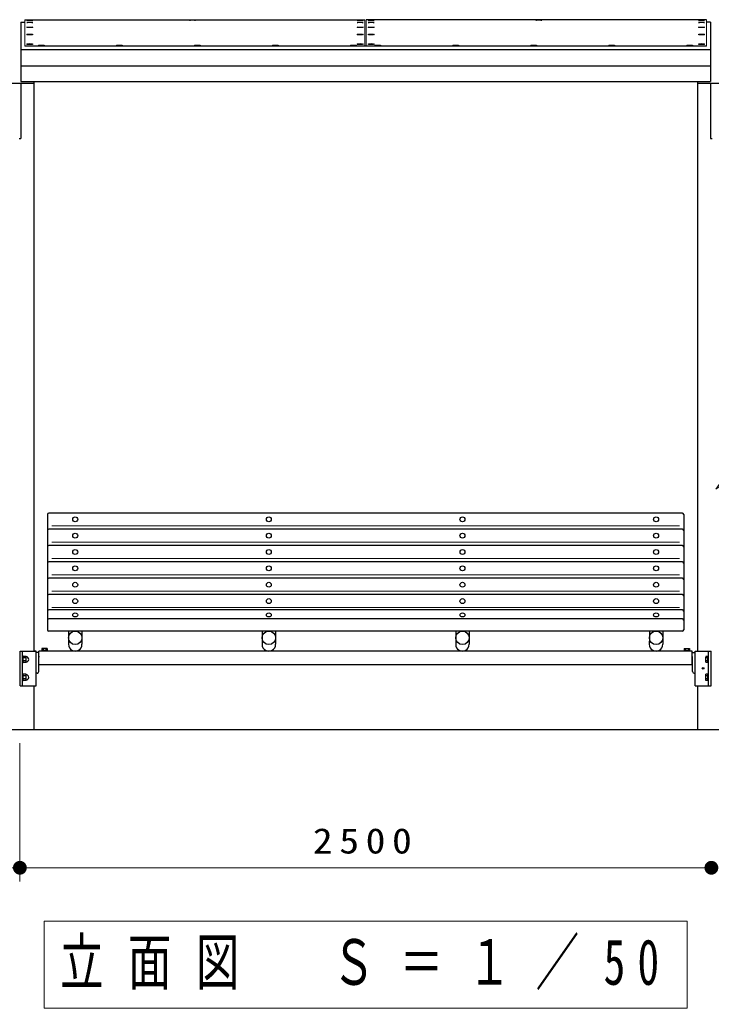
# Model space of a CAD drawing. Units: millimetres on the paper, with parts at other scales. Extents: x -365 to 12, y -40 to 257.
# Drawn here: x -294.4 to -244.4, y 73 to 144.4 of the extents above; entities that cross this region are included whole.
import ezdxf

# ---------------------------------------------------------------- set-up
doc = ezdxf.new("R2010")
doc.units = ezdxf.units.MM
doc.layers.add('LY_1', color=7, linetype='Continuous', lineweight=25)
doc.styles.add('ＭＳ ゴシック', font='')
doc.styles.get('ＭＳ ゴシック').set_extended_font_data('MS Gothic')

# ---------------------------------------------------------------- blocks, each defined once
blk = doc.blocks.new('filled_dot')
at = {"color": 0, "linetype": 'Continuous', "lineweight": -2, "const_width": 1.25}
blk.add_lwpolyline([(-0.625, 0, 1), (0.625, 0, 1)], format="xyb", close=True, dxfattribs=at)
blk = doc.blocks.new('open_arrow')
at = {"color": 0, "linetype": 'Continuous', "lineweight": -2}
blk.add_lwpolyline([(7.5, 1.25), (0, 0), (7.5, -1.25)], dxfattribs=at)

msp = doc.modelspace()

# ---------------------------------------------------------------- linework, layer by layer
at = {"layer": 'LY_1', "color": 4, "lineweight": 13}
for p, q in [((-293.985, 144.441), (-293.985, 142.527)), ((-269.395, 144.441), (-269.395, 142.527)), ((-269.295, 144.441), (-269.295, 142.527)), ((-244.705, 144.441), (-244.705, 142.527))]:
    msp.add_line(p, q, dxfattribs=at)
at = {"layer": 'LY_1', "color": 4}
for p, q in [((-293.985, 144.441), (-269.395, 144.441)), ((-244.705, 144.441), (-269.295, 144.441)), ((-244.705, 142.527), (-293.985, 142.527)), ((-292.345, 108.684), (-292.345, 100.362)), ((-246.445, 108.784), (-292.245, 108.784)), ((-246.345, 108.684), (-246.345, 100.362)), ((-246.445, 107.635), (-292.245, 107.635)), ((-246.445, 106.454), (-292.245, 106.454)), ((-246.445, 105.273), (-292.245, 105.273)), ((-246.445, 104.092), (-292.245, 104.092)), ((-246.445, 102.91), (-292.245, 102.91)), ((-246.445, 101.796), (-292.245, 101.796)), ((-246.445, 101.162), (-292.245, 101.162)), ((-246.445, 100.262), (-292.245, 100.262))]:
    msp.add_line(p, q, dxfattribs=at)
at = {"layer": 'LY_1'}
for p, q in [((-294.285, 144.261), (-294.285, 139.971)), ((-294.285, 144.261), (-293.985, 144.261)), ((-244.405, 144.261), (-244.705, 144.261)), ((-244.405, 144.261), (-244.405, 139.971)), ((-294.285, 142.303), (-244.405, 142.303)), ((-294.285, 141.118), (-244.405, 141.118)), ((-294.285, 139.971), (-244.405, 139.971)), ((-290.831, 100.262), (-290.831, 99.776)), ((-289.859, 100.262), (-289.859, 99.776)), ((-276.831, 100.262), (-276.831, 99.776)), ((-275.859, 100.262), (-275.859, 99.776)), ((-262.831, 100.262), (-262.831, 99.776)), ((-261.859, 100.262), (-261.859, 99.776)), ((-248.831, 100.262), (-248.831, 99.776)), ((-247.859, 100.262), (-247.859, 99.776)), ((-290.831, 99.779), (-290.834, 99.313)), ((-289.859, 99.779), (-289.856, 99.313)), ((-276.831, 99.779), (-276.834, 99.313)), ((-275.859, 99.779), (-275.856, 99.313)), ((-262.831, 99.779), (-262.834, 99.313)), ((-261.859, 99.779), (-261.856, 99.313)), ((-248.831, 99.779), (-248.834, 99.313)), ((-247.859, 99.779), (-247.856, 99.313)), ((-294.325, 98.821), (-293.165, 98.821)), ((-294.325, 96.321), (-294.325, 98.821)), ((-294.145, 96.321), (-294.145, 98.821)), ((-293.165, 98.821), (-293.345, 98.821)), ((-293.165, 96.321), (-293.165, 98.821)), ((-292.965, 98.721), (-293.165, 98.721)), ((-292.965, 97.821), (-292.965, 98.821)), ((-245.725, 98.821), (-292.965, 98.821)), ((-292.775, 98.826), (-292.775, 98.872)), ((-292.355, 98.872), (-292.775, 98.872)), ((-292.761, 99.012), (-292.761, 98.872)), ((-292.369, 99.012), (-292.761, 99.012)), ((-292.663, 99.012), (-292.663, 98.872)), ((-292.467, 99.012), (-292.467, 98.872)), ((-292.369, 99.012), (-292.369, 98.872)), ((-292.355, 98.826), (-292.355, 98.872)), ((-245.725, 98.821), (-246.54, 98.821)), ((-246.335, 98.826), (-246.335, 98.872)), ((-246.335, 98.872), (-245.915, 98.872)), ((-246.321, 99.012), (-246.321, 98.872)), ((-246.321, 99.012), (-245.929, 99.012)), ((-246.223, 99.012), (-246.223, 98.872)), ((-246.027, 99.012), (-246.027, 98.872)), ((-245.929, 99.012), (-245.929, 98.872)), ((-245.915, 98.826), (-245.915, 98.872)), ((-245.725, 97.821), (-245.725, 98.821)), ((-245.725, 98.721), (-245.525, 98.721)), ((-245.525, 98.821), (-245.345, 98.821)), ((-245.525, 98.821), (-244.365, 98.821)), ((-245.525, 96.321), (-245.525, 98.821)), ((-244.545, 96.321), (-244.545, 98.821)), ((-244.365, 96.321), (-244.365, 98.821)), ((-294.099, 98.461), (-294.145, 98.461)), ((-294.099, 97.981), (-294.145, 97.981)), ((-294.099, 97.981), (-294.099, 98.461)), ((-293.899, 98.441), (-294.099, 98.441)), ((-293.899, 98.331), (-294.099, 98.331)), ((-293.899, 98.112), (-294.099, 98.112)), ((-293.899, 98.002), (-294.099, 98.002)), ((-293.899, 98.002), (-293.899, 98.441)), ((-292.985, 97.341), (-292.985, 98.371)), ((-245.705, 97.341), (-245.705, 98.371)), ((-244.591, 98.441), (-244.751, 98.441)), ((-244.751, 98.031), (-244.751, 98.411)), ((-244.591, 98.331), (-244.751, 98.331)), ((-244.591, 98.112), (-244.751, 98.112)), ((-244.591, 98.002), (-244.751, 98.002)), ((-244.591, 97.981), (-244.591, 98.461)), ((-244.545, 98.461), (-244.591, 98.461)), ((-244.545, 97.981), (-244.591, 97.981)), ((-294.099, 97.161), (-294.145, 97.161)), ((-294.099, 96.681), (-294.099, 97.161)), ((-293.105, 97.221), (-293.165, 97.221)), ((-245.725, 97.821), (-292.965, 97.821)), ((-245.585, 97.221), (-245.525, 97.221)), ((-245.585, 97.221), (-245.525, 97.221)), ((-244.545, 97.161), (-244.591, 97.161)), ((-244.591, 96.681), (-244.591, 97.161)), ((-294.099, 96.681), (-294.145, 96.681)), ((-293.899, 97.141), (-294.099, 97.141)), ((-293.899, 97.031), (-294.099, 97.031)), ((-293.899, 96.812), (-294.099, 96.812)), ((-293.899, 96.702), (-294.099, 96.702)), ((-293.899, 96.702), (-293.899, 97.141)), ((-244.591, 97.141), (-244.751, 97.141)), ((-244.751, 96.702), (-244.751, 97.141)), ((-244.591, 97.031), (-244.751, 97.031)), ((-244.591, 96.812), (-244.751, 96.812)), ((-244.591, 96.702), (-244.751, 96.702)), ((-244.545, 96.681), (-244.591, 96.681)), ((-294.325, 96.321), (-293.165, 96.321)), ((-293.345, 96.321), (-293.345, 93.162)), ((-245.525, 96.321), (-244.365, 96.321)), ((-245.345, 96.321), (-245.345, 93.162))]:
    msp.add_line(p, q, dxfattribs=at)
at = {"layer": 'LY_1', "color": 211}
for p, q in [((-295.345, 139.862), (-293.345, 139.862)), ((-294.285, 139.862), (-294.285, 135.862)), ((-293.345, 139.971), (-293.345, 98.821)), ((-245.345, 139.971), (-245.345, 98.821)), ((-245.345, 139.862), (-243.345, 139.862)), ((-244.405, 139.862), (-244.405, 135.862)), ((-294.405, 135.862), (-294.285, 135.862)), ((-244.405, 135.862), (-244.285, 135.862))]:
    msp.add_line(p, q, dxfattribs=at)
at = {"layer": 'LY_1', "lineweight": 13}
for p, q in [((-246.645, 107.872), (-292.045, 107.872)), ((-246.645, 106.69), (-292.045, 106.69)), ((-246.645, 105.509), (-292.045, 105.509)), ((-246.645, 104.328), (-292.045, 104.328)), ((-246.645, 103.147), (-292.045, 103.147)), ((-246.645, 101.966), (-292.045, 101.966)), ((-294.345, 92.162), (-294.345, 82.162)), ((-294.345, 83.162), (-344.345, 83.162)), ((-244.345, 83.162), (-294.345, 83.162)), ((-246.095, 79.312), (-292.595, 79.312)), ((-292.595, 79.312), (-292.595, 73.012)), ((-246.095, 73.012), (-246.095, 79.312)), ((-292.595, 73.012), (-246.095, 73.012))]:
    msp.add_line(p, q, dxfattribs=at)
at = {"layer": 'LY_1', "color": 150}
msp.add_line((-349.345, 93.162), (-189.345, 93.162), dxfattribs=at)
at = {"layer": 'LY_1', "color": 4}
for centre in [(-290.345, 99.776), (-276.345, 99.776), (-262.345, 99.776), (-248.345, 99.776)]:
    msp.add_circle(centre, 0.486, dxfattribs=at)
at = {"layer": 'LY_1'}
msp.add_circle((-244.945, 97.571), 0.06, dxfattribs=at)
at = {"layer": 'LY_1', "color": 4}
for centre, radius, start, end in [((-292.245, 108.684), 0.1, 90.00002, 180), ((-246.445, 108.684), 0.1, 0.00004, 90.00002), ((-292.245, 107.535), 0.1, 90.00002, 180), ((-246.445, 107.535), 0.1, 0.00004, 90.00002), ((-292.245, 106.354), 0.1, 90.00002, 180), ((-246.445, 106.354), 0.1, 0.00004, 90.00002), ((-292.245, 105.173), 0.1, 90.00002, 180), ((-246.445, 105.173), 0.1, 0.00004, 90.00002), ((-292.245, 103.992), 0.1, 90.00002, 180), ((-246.445, 103.992), 0.1, 0.00004, 90.00002), ((-292.245, 102.81), 0.1, 90.00002, 180), ((-246.445, 102.81), 0.1, 0.00004, 90.00002), ((-292.245, 101.696), 0.1, 90.00002, 180), ((-246.445, 101.696), 0.1, 0.00004, 90.00002), ((-292.245, 101.062), 0.1, 90.00002, 180), ((-246.445, 101.062), 0.1, 0.00004, 90.00002), ((-292.245, 100.362), 0.1, 180.00001, 269.99997), ((-246.445, 100.362), 0.1, 270.00005, 0.00004), ((-290.345, 99.31), 0.489, 179.65233, 0.34767), ((-276.345, 99.31), 0.489, 179.65233, 0.34767), ((-262.345, 99.31), 0.489, 179.65233, 0.34767), ((-248.345, 99.31), 0.489, 179.65233, 0.34767)]:
    msp.add_arc(centre, radius, start, end, dxfattribs=at)
at = {"layer": 'LY_1'}
for centre, radius, start, end in [((-293.899, 98.221), 0.194, 270, 90), ((-292.815, 98.371), 0.17, 151.92752, 180), ((-245.875, 98.371), 0.17, 360, 28.07248), ((-293.105, 97.341), 0.12, 270, 0.00001), ((-245.585, 97.341), 0.12, 180.00001, 270), ((-293.899, 96.921), 0.194, 270, 90)]:
    msp.add_arc(centre, radius, start, end, dxfattribs=at)
for centre, major_axis, ratio in [((-293.635, 144.419), (0.22, 0), 0.016436), ((-281.865, 144.421), (0.22, 0), 0.016436), ((-269.745, 144.419), (-0.22, 0), 0.016436), ((-268.945, 144.419), (0.22, 0), 0.016436), ((-256.825, 144.421), (0.22, 0), 0.016436), ((-245.055, 144.419), (-0.22, 0), 0.016436), ((-293.635, 144.246), (0.22, 0), 0.049268), ((-293.635, 143.899), (0.22, 0), 0.081981), ((-269.745, 144.246), (-0.22, 0), 0.049268), ((-269.745, 143.899), (-0.22, 0), 0.081981), ((-268.945, 144.246), (0.22, 0), 0.049268), ((-268.945, 143.899), (0.22, 0), 0.081981), ((-245.055, 144.246), (-0.22, 0), 0.049268), ((-245.055, 143.899), (-0.22, 0), 0.081981), ((-293.635, 143.38), (-0.22, 0), 0.11469), ((-269.745, 143.38), (0.22, 0), 0.11469), ((-268.945, 143.38), (-0.22, 0), 0.11469), ((-245.055, 143.38), (0.22, 0), 0.11469), ((-293.635, 142.688), (-0.22, 0), 0.14724), ((-292.785, 142.581), (-0.22, 0), 0.151699), ((-287.145, 142.581), (-0.22, 0), 0.151686), ((-281.505, 142.581), (-0.22, 0), 0.151686), ((-275.865, 142.581), (-0.22, 0), 0.151686), ((-270.225, 142.581), (-0.22, 0), 0.151686), ((-269.745, 142.688), (0.22, 0), 0.14724), ((-268.945, 142.688), (-0.22, 0), 0.14724), ((-268.465, 142.581), (0.22, 0), 0.151686), ((-262.825, 142.581), (0.22, 0), 0.151686), ((-257.185, 142.581), (0.22, 0), 0.151686), ((-251.545, 142.581), (0.22, 0), 0.151686), ((-245.905, 142.581), (0.22, 0), 0.151699), ((-245.055, 142.688), (0.22, 0), 0.14724), ((-290.345, 108.34), (-0.18, 0), 0.984256), ((-276.345, 108.34), (-0.18, 0), 0.984174), ((-262.345, 108.34), (-0.18, 0), 0.984256), ((-248.345, 108.34), (-0.18, 0), 0.984174), ((-290.345, 107.159), (-0.18, 0), 0.984256), ((-276.345, 107.159), (-0.18, 0), 0.984174), ((-262.345, 107.159), (-0.18, 0), 0.984256), ((-248.345, 107.159), (-0.18, 0), 0.984174), ((-290.345, 105.978), (-0.18, 0), 0.984256), ((-276.345, 105.978), (-0.18, 0), 0.984174), ((-262.345, 105.978), (-0.18, 0), 0.984256), ((-248.345, 105.978), (-0.18, 0), 0.984174), ((-290.345, 104.797), (-0.18, 0), 0.984234), ((-276.345, 104.797), (-0.18, 0), 0.984152), ((-262.345, 104.797), (-0.18, 0), 0.984234), ((-248.345, 104.797), (-0.18, 0), 0.984152), ((-290.345, 103.615), (-0.18, 0), 0.984256), ((-276.345, 103.615), (-0.18, 0), 0.984174), ((-262.345, 103.615), (-0.18, 0), 0.984256), ((-248.345, 103.615), (-0.18, 0), 0.984174), ((-290.345, 102.434), (-0.18, 0), 0.984256), ((-276.345, 102.434), (-0.18, 0), 0.984174), ((-262.345, 102.434), (-0.18, 0), 0.984256), ((-248.345, 102.434), (-0.18, 0), 0.984174), ((-290.345, 101.431), (-0.18, 0), 0.808975), ((-276.345, 101.431), (-0.18, 0), 0.808908), ((-262.345, 101.431), (-0.18, 0), 0.808975), ((-248.345, 101.431), (-0.18, 0), 0.808908)]:
    msp.add_ellipse(centre, major_axis=major_axis, ratio=ratio, dxfattribs=at)

# ---------------------------------------------------------------- block references
at = {"layer": 'LY_1', "lineweight": 13, "xscale": 0.4, "yscale": 0.4}
for name, p, rotation in [('open_arrow', (-244.035, 110.512), 45), ('filled_dot', (-294.345, 83.162), 180), ('filled_dot', (-244.345, 83.162), 180)]:
    msp.add_blockref(name, p, dxfattribs=dict(at, rotation=rotation))

# ---------------------------------------------------------------- texts
at = {"layer": 'LY_1', "style": 'ＭＳ ゴシック'}
for s, insert, char_height, attachment_point in [('\\T1.33;\\W1.15;2500', (-269.345, 84.162), 1.833, 8), ('\\T1.56;\\W0.7;立面図\u3000Ｓ＝１／50', (-269.345, 76.162), 3.299, 5)]:
    msp.add_mtext(s, dxfattribs=dict(at, insert=insert, char_height=char_height, attachment_point=attachment_point))

doc.saveas('drawing.dxf')
